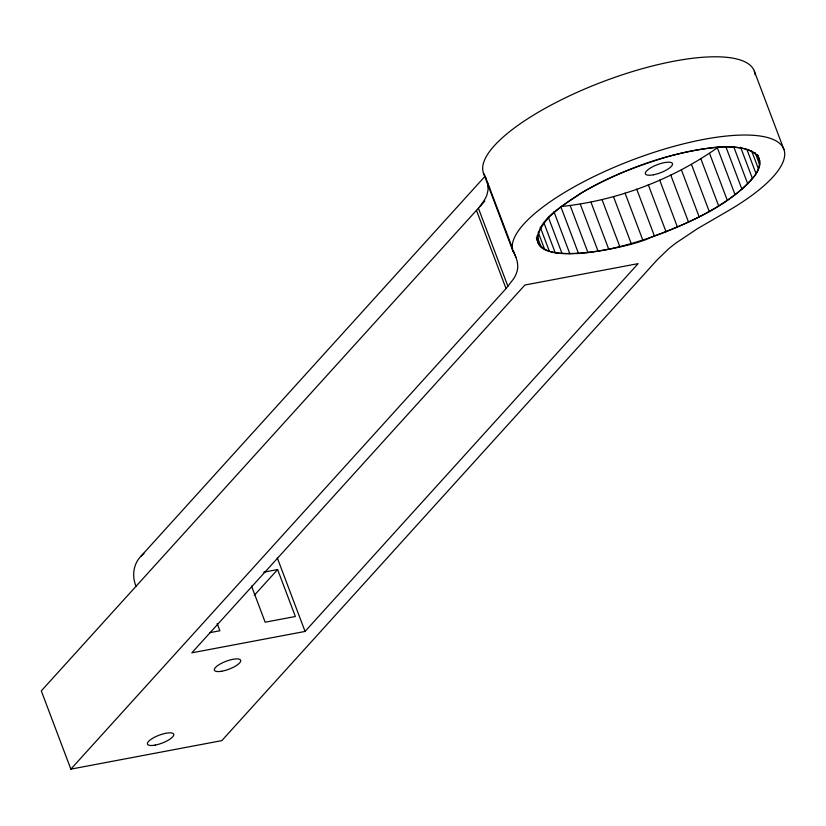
<?xml version="1.0" encoding="UTF-8"?>
<svg xmlns="http://www.w3.org/2000/svg" width="826" height="826" viewBox="0 0 826 826"><rect width="100%" height="100%" fill="white"/><g stroke="black" fill="none" stroke-linecap="round" stroke-linejoin="round"><path stroke-width="1.24" d="M536.714 238.848C541.939 255.874 564.437 253.634 578.53 253.51C608.659 251.156 637.94 242.545 666.035 231.734C692.942 220.852 719.498 207.894 741.913 189.216C751.082 180.904 764.742 168.236 757.483 154.73M70.86 769.13L506.039 288.584L513.865 278.465A124.592 37.469 -20.7 0 0 516.508 273.055C519.399 265.735 516.787 257.712 512.998 251.259A144.705 43.51 -20.7 0 1 703.7 139.408A144.705 43.51 -20.7 0 1 728.697 210.527L697.547 228.626L676.133 242.906A124.592 37.469 -20.7 0 0 668.038 249.349L656.99 260.076L221.822 740.623L70.86 769.13L41.3 690.887L479.813 206.645L484.304 200.222A124.592 37.469 -20.7 0 0 486.948 194.812L488.114 189.608L487.505 182.618M485.079 176.227L141.081 556.094C133.223 563.931 131.788 576.28 136.022 586.284M479.813 206.645L484.841 201.1M254.263 595.36L277.619 569.558L295.367 616.506L265.167 622.205L251.527 586.099M305.062 631.436L638.126 263.639L524.902 285.022L191.849 652.819L305.062 631.436L277.329 557.994M141.081 556.094L144.013 553.265M578.53 253.51L560.792 206.572C616.692 200.749 671.362 180.068 717.34 147.792L735.078 194.73M263.783 572.17L277.619 569.558M209.825 632.664L219.881 630.765L217.155 623.537M758.392 157.136C751.412 147.451 737.845 147.462 727.066 146.976C706.24 147.255 685.714 151.664 665.725 157.229C624.002 170.104 581.783 187.089 549.197 216.98C497.283 276.4 631.973 247.955 650.248 237.599C688.037 223.226 728.418 207.161 755.016 175.349C774.798 147.296 729.513 144.395 712.528 147.709C666.355 153.378 621.772 169.836 581.504 192.881C566.378 204.043 532.904 220.274 538.531 243.66M755.078 74.67A144.705 43.51 -20.7 0 0 609.794 79.131A144.705 43.51 -20.7 0 0 483.427 173.016L486.297 178.943M754.365 71.294L783.936 149.537M757.349 154.627L759.631 160.647M755.098 152.552L759.641 164.591M751.619 150.879L758.444 168.938M746.941 149.547L756.038 173.615M740.623 147.296L752.455 178.592M733.622 146.501L747.726 183.816M725.992 147.08L741.913 189.216M709.555 153.368L727.293 200.315M700.913 158.953L718.651 205.901M691.486 164.477L709.235 211.425M681.409 169.877L699.147 216.825M670.774 175.102L688.512 222.049M659.695 180.089L677.434 227.036M648.296 184.787L666.035 231.734M636.712 189.133L654.45 236.081M625.055 193.098L642.793 240.036M613.47 196.619L631.209 243.567M602.061 199.675L619.81 246.613M590.982 202.215L608.721 249.163M580.327 204.228L598.065 251.176M570.229 205.684L587.967 252.632M553.936 211.683L569.857 253.819M548.402 217.414L562.052 253.53M543.818 222.566L555.186 252.663M540.245 227.15L549.342 251.228M538.222 232.374L544.592 249.225M536.879 235.864L540.968 246.695M536.384 237.743L537.303 240.149M485.481 177.032L490.396 189.784M490.489 190.279L512.678 248.76M513.596 251.166L515.868 257.185M483.427 173.016L512.998 251.259M478.388 208.162L507.959 286.405M476.468 210.341L506.039 288.584M653.418 174.802A14.476 4.347 -20.7 0 0 672.488 163.62A14.476 4.347 -20.7 0 0 650.919 167.699A14.476 4.347 -20.7 0 0 653.418 174.802M155.216 745.083A14.032 4.223 -20.7 0 0 173.708 734.231A14.032 4.223 -20.7 0 0 152.789 738.186A14.032 4.223 -20.7 0 0 155.216 745.083M221.74 671.228A14.032 4.223 -20.7 0 0 240.696 660.449A14.032 4.223 -20.7 0 0 220.119 664.032A14.032 4.223 -20.7 0 0 221.74 671.228"/></g></svg>
